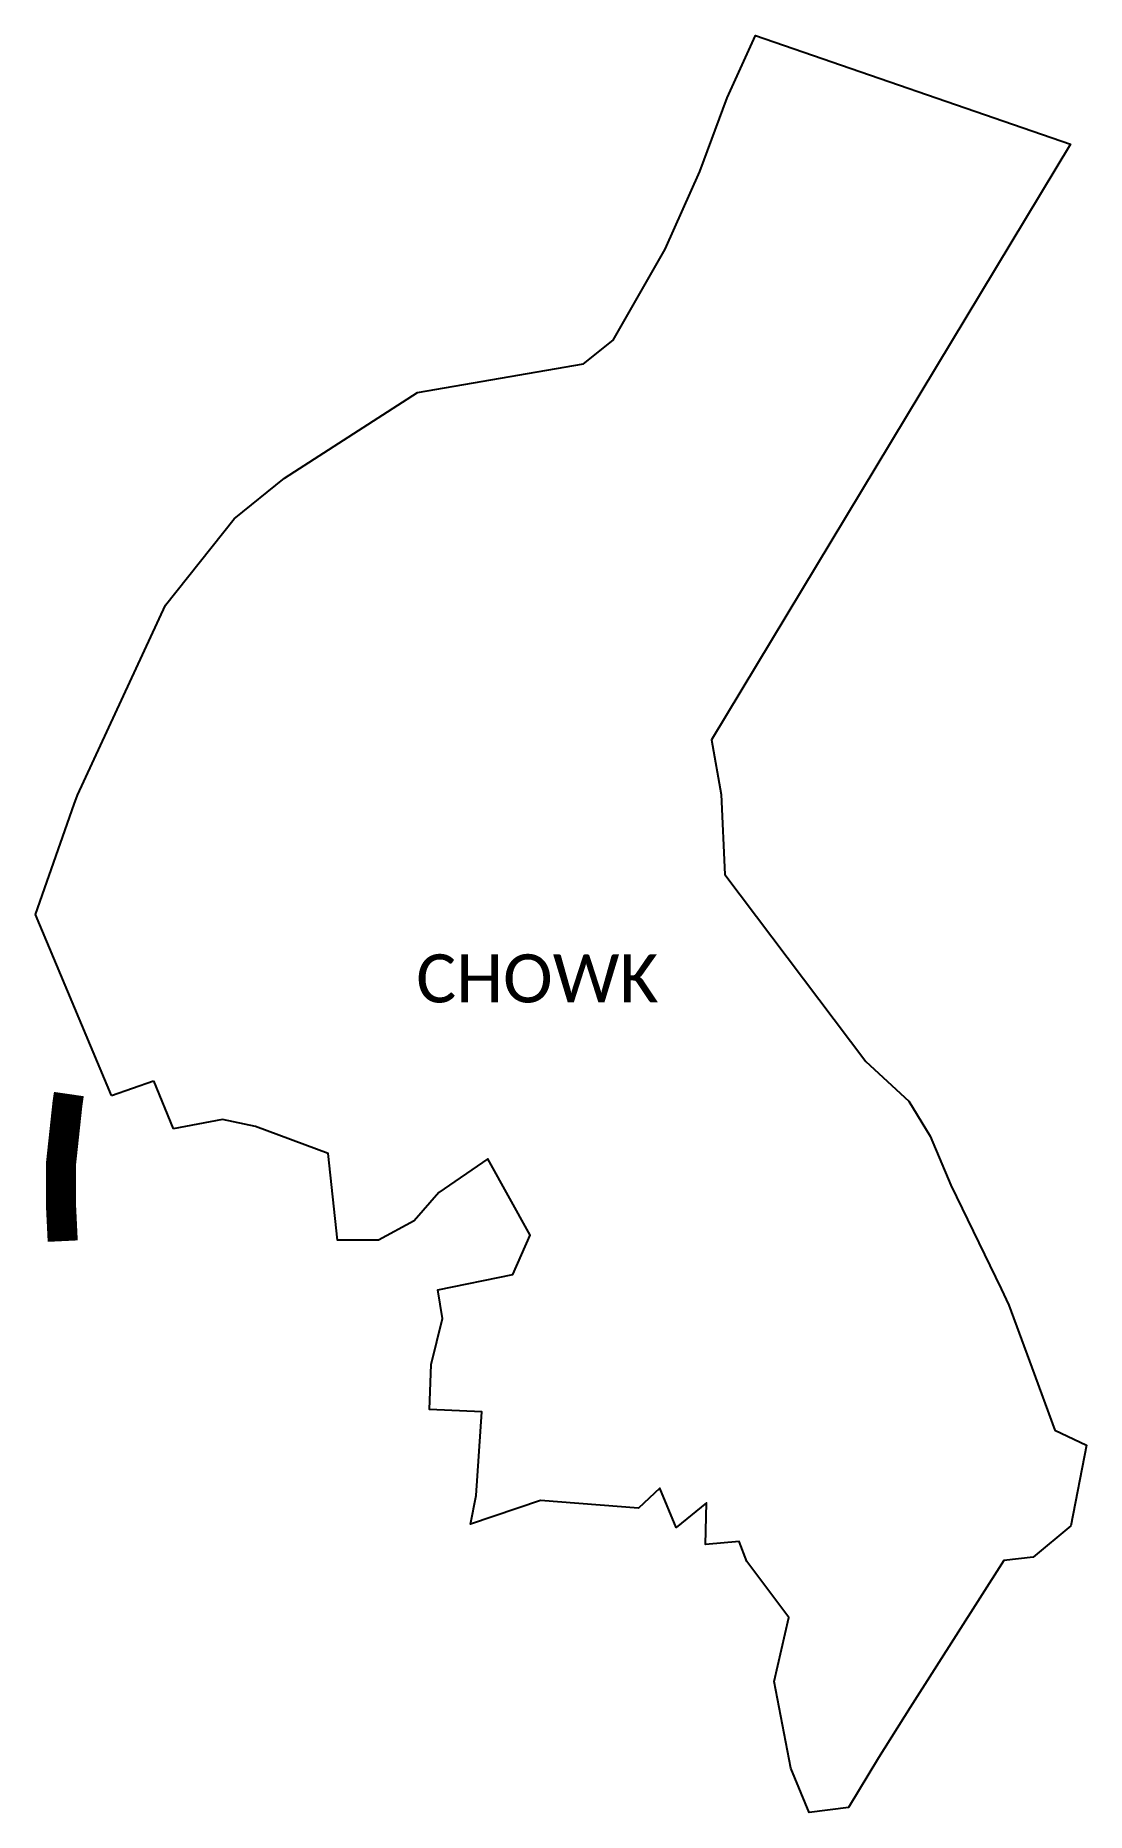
# Model space of a CAD drawing. Header units: metres. Extents: x 261539 to 268884, y 2134208 to 2213332.
# Drawn here: x 267138 to 268884, y 2134208 to 2137159 of the extents above; entities outside this region: 1.
import ezdxf

# ---------------------------------------------------------------- set-up
doc = ezdxf.new("R2010")
doc.units = ezdxf.units.M
for name, color, linetype in [('ARTIFICIALLY PROTECTED', 10, 'Continuous'), ('village', 3, 'Continuous'), ('VILLAGE NAME', 250, 'Continuous')]:
    doc.layers.add(name, color=color, linetype=linetype)

msp = doc.modelspace()

# ---------------------------------------------------------------- linework, layer by layer
at = {"color": 3}
for points in [[(267137.7, 2135699.1), (267202.1, 2135882.1), (267207.5, 2135897.2), (267245.5, 2135979.5), (267353.6, 2136213.1), (267467.8, 2136356), (267551.3, 2136423.7), (267772.5, 2136565.9), (268048.2, 2136613.5), (268097.3, 2136653), (268183.8, 2136804.3), (268241.2, 2136932.9), (268286.9, 2137055.5), (268333.8, 2137158.8), (268857.3, 2136978.2), (268260.8, 2135989.3), (268276.7, 2135898.4), (268283.1, 2135765.7), (268517.2, 2135454.8), (268588.8, 2135389), (268624.2, 2135330.9), (268658.4, 2135249.5), (268741.8, 2135077.2), (268754.9, 2135050.3), (268793.1, 2134946.6), (268831.3, 2134842.8), (268883.6, 2134817.7), (268857.6, 2134683.7), (268795.2, 2134631.9), (268746.3, 2134626.2), (268590.5, 2134382.3), (268538, 2134298.7), (268488.3, 2134215.9), (268422.7, 2134207.9), (268392.6, 2134281.5), (268364.8, 2134425.4), (268389.2, 2134531.7), (268319.3, 2134624.7), (268306.4, 2134657.7), (268250.7, 2134652.7), (268252.6, 2134721.9), (268201.8, 2134681.2), (268174.7, 2134746.3), (268139.6, 2134713), (267976.5, 2134725.8), (267860.2, 2134686.5), (267869.6, 2134734.1), (267878.9, 2134873), (267792.1, 2134876.8), (267795.1, 2134951.6), (267813.7, 2135028.1), (267806.2, 2135075.7), (267930.8, 2135101.5), (267959.5, 2135166.8), (267889.1, 2135293.2), (267807.8, 2135237.3), (267766.8, 2135190.4), (267707.5, 2135158.5), (267639.5, 2135158.3), (267624.1, 2135302), (267503, 2135347.2), (267448.2, 2135358.5), (267366.4, 2135343.1)], [(267263.9, 2135398.4), (267137.7, 2135699.1), (267137.7, 2135699.1)]]:
    msp.add_lwpolyline(points, dxfattribs=at)
at = {"layer": 'ARTIFICIALLY PROTECTED', "const_width": 50, "flags": 128}
for points in [[(261564.2, 2213307.3), (261567.3, 2213275.6), (261567.7, 2213274.5)], [(267193.1, 2135400.9), (267190.7, 2135384.2), (267179.9, 2135283.8), (267180.2, 2135212.6), (267182.9, 2135156.7)]]:
    msp.add_lwpolyline(points, dxfattribs=at)
at = {"layer": 'village'}
for points in [[(267263.9, 2135398.4), (267333.9, 2135422.8)], [(267333.9, 2135422.8), (267366.4, 2135343.1)]]:
    msp.add_lwpolyline(points, dxfattribs=at)

# ---------------------------------------------------------------- texts
at = {"layer": 'VILLAGE NAME', "insert": (267770.2, 2135633), "char_height": 80, "attachment_point": 1}
msp.add_mtext_dynamic_manual_height_columns('{\\fCalibri|b0|i0|c0|p34;CHOWK }', width=1449.11, gutter_width=643.2, heights=[0], dxfattribs=at)

doc.saveas('drawing.dxf')
